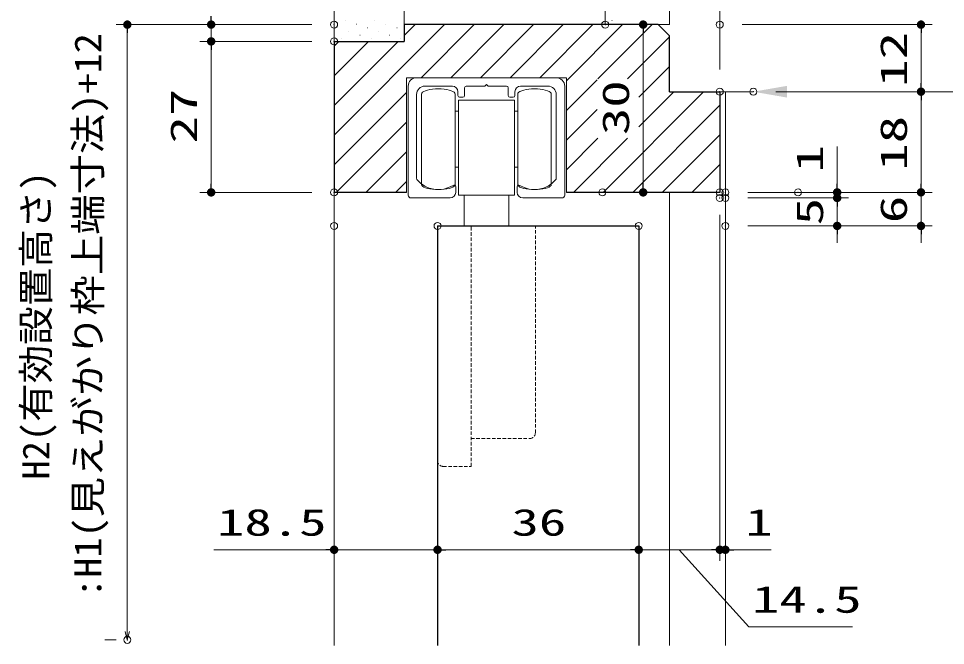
# Model space of a CAD drawing. Units: millimetres, scale not verified, with parts at other scales. Extents: x -1306 to 1306, y -607 to 607.
# Drawn here: x -177.1 to 154.6, y -120.2 to 104 of the extents above; entities that cross this region are included whole.
import ezdxf
from ezdxf.enums import TextEntityAlignment as Align

# ---------------------------------------------------------------- set-up
doc = ezdxf.new("R2010")
doc.units = ezdxf.units.MM
doc.header["$LTSCALE"] = 5
doc.header["$PDMODE"] = 32
doc.header["$PDSIZE"] = 2.5
doc.linetypes.add('USER1', pattern=[0.375, 0.25, -0.125])
for name, color, linetype, lineweight in [('0-1_線(水)', 4, 'Continuous', 9), ('0-2_線(白)', 7, 'Continuous', 30), ('0-3_線(黄)', 2, 'Continuous', 15), ('0-4_点線(水)', 4, 'USER1', 9), ('0-5_寸法線', 3, 'Continuous', 13), ('0-6_0', 3, 'Continuous', 25), ('0-7_DEFPOINTS', 7, 'Continuous', 5), ('0-9_ハッチング', 6, 'Continuous', 9)]:
    doc.layers.add(name, color=color, linetype=linetype, lineweight=lineweight)
doc.styles.add('ＭＳ ゴシック', font='')
doc.styles.get('ＭＳ ゴシック').set_extended_font_data('MS Gothic')

# ---------------------------------------------------------------- blocks, each defined once
blk = doc.blocks.new('_DOT')
at = {"layer": '0-6_0'}
blk.add_line((-2.5, 0), (-5, 0), dxfattribs=at)
for points in [[(0, 0), (-2.5, 0), (-2.48, 0.313)], [(0, 0), (-2.48, -0.313), (-2.5, 0)], [(0, 0), (-2.48, 0.313), (-2.421, 0.622)], [(0, 0), (-2.421, -0.622), (-2.48, -0.313)], [(0, 0), (-2.421, 0.622), (-2.324, 0.92)], [(0, 0), (-2.324, -0.92), (-2.421, -0.622)], [(0, 0), (-2.324, 0.92), (-2.191, 1.204)], [(0, 0), (-2.191, -1.204), (-2.324, -0.92)], [(0, 0), (-2.191, 1.204), (-2.023, 1.469)], [(0, 0), (-2.023, -1.469), (-2.191, -1.204)], [(0, 0), (-2.023, 1.469), (-1.822, 1.711)], [(0, 0), (-1.822, -1.711), (-2.023, -1.469)], [(0, 0), (-1.822, 1.711), (-1.594, 1.926)], [(0, 0), (-1.594, -1.926), (-1.822, -1.711)], [(0, 0), (-1.594, 1.926), (-1.34, 2.111)], [(0, 0), (-1.34, -2.111), (-1.594, -1.926)], [(0, 0), (-1.34, 2.111), (-1.064, 2.262)], [(0, 0), (-1.064, -2.262), (-1.34, -2.111)], [(0, 0), (-1.064, 2.262), (-0.773, 2.378)], [(0, 0), (-0.773, -2.378), (-1.064, -2.262)], [(0, 0), (-0.773, 2.378), (-0.468, 2.456)], [(0, 0), (-0.468, -2.456), (-0.773, -2.378)], [(0, 0), (-0.468, 2.456), (-0.157, 2.495)], [(0, 0), (-0.157, -2.495), (-0.468, -2.456)], [(0, 0), (-0.157, 2.495), (0.157, 2.495)], [(0, 0), (0.157, -2.495), (-0.157, -2.495)], [(0, 0), (0.157, 2.495), (0.468, 2.456)], [(0, 0), (0.468, 2.456), (0.773, 2.378)], [(0, 0), (0.773, 2.378), (1.064, 2.262)], [(0, 0), (1.064, 2.262), (1.34, 2.111)], [(0, 0), (1.34, 2.111), (1.594, 1.926)], [(0, 0), (1.594, 1.926), (1.822, 1.711)], [(0, 0), (1.822, 1.711), (2.023, 1.469)], [(0, 0), (2.023, 1.469), (2.191, 1.204)], [(0, 0), (2.191, 1.204), (2.324, 0.92)], [(0, 0), (2.324, 0.92), (2.421, 0.622)], [(0, 0), (2.421, 0.622), (2.48, 0.313)], [(0, 0), (2.48, 0.313), (2.5, 0)], [(0, 0), (0.468, -2.456), (0.157, -2.495)], [(0, 0), (0.773, -2.378), (0.468, -2.456)], [(0, 0), (1.064, -2.262), (0.773, -2.378)], [(0, 0), (1.34, -2.111), (1.064, -2.262)], [(0, 0), (1.594, -1.926), (1.34, -2.111)], [(0, 0), (1.822, -1.711), (1.594, -1.926)], [(0, 0), (2.023, -1.469), (1.822, -1.711)], [(0, 0), (2.191, -1.204), (2.023, -1.469)], [(0, 0), (2.324, -0.92), (2.191, -1.204)], [(0, 0), (2.421, -0.622), (2.324, -0.92)], [(0, 0), (2.48, -0.313), (2.421, -0.622)], [(0, 0), (2.5, 0), (2.48, -0.313)]]:
    blk.add_solid(points, dxfattribs=at)
blk = doc.blocks.new('_Open30')
at = {"layer": '0-6_0', "lineweight": 13}
blk.add_line((0, 0), (-5, 0), dxfattribs=at)
blk.add_lwpolyline([(-5, 1.34), (0, 0), (-5, -1.34)], dxfattribs=at)

msp = doc.modelspace()

# ---------------------------------------------------------------- linework, layer by layer
at = {"layer": '0-1_線(水)'}
for p, q in [((-37.634, 79.8), (-37.634, 40.8)), ((15.366, 82.8), (-34.634, 82.8)), ((-21.834, 79.8), (-31.634, 79.8)), ((-10.234, 79.8), (-16.834, 79.8)), ((-9.634, 80.4), (-10.234, 79.8)), ((12.366, 79.8), (2.566, 79.8)), ((18.366, 40.8), (18.366, 79.8)), ((-34.634, 46.757), (-34.634, 76.8)), ((-32.834, 77), (-32.834, 44.6)), ((-20.834, 77), (-20.784, 77)), ((-20.834, 77), (-20.834, 44.6)), ((-19.834, 77.8), (-19.834, 76.4)), ((-17.434, 76.4), (-17.434, 79.2)), ((-1.834, 79.2), (-1.834, 76.4)), ((0.566, 76.4), (0.566, 77.8)), ((13.566, 77), (13.616, 77)), ((13.566, 77), (13.566, 44.6)), ((15.366, 76.8), (15.366, 46.757)), ((73.866, 77.8), (75.866, 77.8)), ((75.866, 77.8), (75.866, -120.225)), ((0.366, 74.8), (-19.634, 74.8)), ((-19.634, 74.8), (-19.634, 40.8)), ((-18.034, 75.8), (-19.234, 75.8)), ((-0.034, 75.8), (-1.234, 75.8)), ((0.366, 74.8), (0.366, 40.8)), ((-20.834, 70.8), (-19.634, 70.8)), ((1.566, 70.8), (0.366, 70.8)), ((-20.834, 50.8), (-19.634, 50.8)), ((1.566, 50.8), (0.366, 50.8)), ((-32.834, 44.6), (-32.784, 44.6)), ((-20.634, 43.8), (-20.634, 41.8)), ((1.366, 41.8), (1.366, 43.8)), ((-64.134, 41.8), (-64.134, -120.225)), ((0.366, 40.8), (-19.634, 40.8)), ((-17.634, 40.8), (-17.634, 29.8)), ((-1.634, 40.8), (-1.634, 29.8)), ((55.866, 41.8), (55.866, -120.225)), ((-22.634, 39.8), (-36.634, 39.8)), ((17.366, 39.8), (3.366, 39.8)), ((-27.134, -70.568), (-27.134, 29.8)), ((44.866, -70.568), (44.866, 29.8))]:
    msp.add_line(p, q, dxfattribs=at)
for points in [[(-2.434, 79.8), (-9.034, 79.8), (-9.634, 80.4)], [(-20.834, 77), (-20.925, 77.312), (-21.196, 77.616), (-21.638, 77.9), (-22.237, 78.157), (-22.977, 78.379), (-23.834, 78.559), (-24.782, 78.691), (-25.792, 78.773), (-26.834, 78.8), (-27.876, 78.773), (-28.886, 78.691), (-29.834, 78.559), (-30.69, 78.379), (-31.43, 78.157), (-32.03, 77.9), (-32.472, 77.616), (-32.743, 77.312), (-32.834, 77), (-32.784, 77)], [(13.566, 77), (13.475, 77.312), (13.204, 77.616), (12.762, 77.9), (12.163, 78.157), (11.423, 78.379), (10.566, 78.559), (9.618, 78.691), (8.608, 78.773), (7.566, 78.8), (6.524, 78.773), (5.514, 78.691), (4.566, 78.559), (3.71, 78.379), (2.97, 78.157), (2.37, 77.9), (1.928, 77.616), (1.657, 77.312), (1.566, 77), (1.616, 77)], [(1.566, 77), (1.566, 44.6), (1.616, 44.6)], [(-32.834, 44.6), (-32.743, 44.287), (-32.472, 43.984), (-32.03, 43.7), (-31.43, 43.443), (-30.69, 43.221), (-29.834, 43.041), (-28.886, 42.908), (-27.876, 42.827), (-26.834, 42.8), (-25.792, 42.827), (-24.782, 42.908), (-23.834, 43.041), (-22.977, 43.221), (-22.237, 43.443), (-21.638, 43.7), (-21.196, 43.984), (-20.925, 44.287), (-20.834, 44.6), (-20.784, 44.6)], [(1.566, 44.6), (1.657, 44.287), (1.928, 43.984), (2.37, 43.7), (2.97, 43.443), (3.71, 43.221), (4.566, 43.041), (5.514, 42.908), (6.524, 42.827), (7.566, 42.8), (8.608, 42.827), (9.618, 42.908), (10.566, 43.041), (11.423, 43.221), (12.163, 43.443), (12.762, 43.7), (13.204, 43.984), (13.475, 44.287), (13.566, 44.6), (13.616, 44.6)]]:
    msp.add_lwpolyline(points, dxfattribs=at)
for centre, radius, start, end in [((-34.634, 79.8), 3, 90, 180), ((-31.634, 76.8), 3, 90, 180), ((-21.834, 77.8), 2, 0, 90), ((-16.834, 79.2), 0.6, 90, 180), ((-2.434, 79.2), 0.6, 0, 90), ((2.566, 77.8), 2, 90, 180), ((12.366, 76.8), 3, 0, 90), ((15.366, 79.8), 3, 0, 90), ((-19.234, 76.4), 0.6, 180, 270), ((-18.034, 76.4), 0.6, 270, 0), ((-1.234, 76.4), 0.6, 180, 270), ((-0.034, 76.4), 0.6, 270, 0), ((-34.034, 46.757), 0.6, 180, 220.01096), ((14.766, 46.757), 0.6, 319.98904, 0), ((-26.834, 52.8), 10, 220.00804, 301.8906), ((-21.234, 43.8), 0.6, 0, 121.89404), ((1.966, 43.8), 0.6, 58.10596, 180), ((7.566, 52.8), 10, 238.1094, 319.99196), ((-36.634, 40.8), 1, 180, 270), ((-22.634, 41.8), 2, 270, 0), ((3.366, 41.8), 2, 180, 270), ((17.366, 40.8), 1, 270, 0)]:
    msp.add_arc(centre, radius, start, end, dxfattribs=at)
at = {"layer": '0-2_線(白)'}
for p, q in [((51.866, 101.8), (55.866, 97.8)), ((55.866, 77.8), (55.866, 97.8)), ((-64.134, 95.8), (-64.134, 41.8)), ((-64.134, 95.8), (-39.134, 95.8)), ((55.866, 77.8), (73.866, 77.8)), ((73.866, 77.8), (73.866, 41.8)), ((-38.234, 41.8), (-64.134, 41.8)), ((73.866, 41.8), (18.966, 41.8)), ((-27.134, 29.8), (44.866, 29.8)), ((-27.134, 29.8), (-27.134, -120.225)), ((44.866, 29.8), (44.866, -120.225))]:
    msp.add_line(p, q, dxfattribs=at)
msp.add_lwpolyline([(51.866, 101.8), (-39.134, 101.8), (-39.134, 95.8)], dxfattribs=at)
at = {"layer": '0-3_線(黄)'}
for p, q in [((-64.134, 95.8), (-64.134, 162.8)), ((-39.134, 101.8), (-39.134, 162.8)), ((32.866, 101.8), (32.866, 162.8)), ((55.866, 101.8), (55.866, 162.8)), ((51.866, 101.8), (55.866, 101.8)), ((75.866, 77.8), (85.866, 77.8))]:
    msp.add_line(p, q, dxfattribs=at)
at = {"layer": '0-4_点線(水)'}
for p, q in [((-27.134, 29.8), (7.866, 29.8)), ((-15.134, -56.2), (-15.134, 29.8)), ((7.866, -44.2), (7.866, 29.8)), ((-15.134, -46.2), (5.866, -46.2)), ((-25.134, -56.2), (-15.134, -56.2))]:
    msp.add_line(p, q, dxfattribs=at)
for centre, start, end in [((5.866, -44.2), 270, 0), ((-25.134, -54.2), 180, 270)]:
    msp.add_arc(centre, 2, start, end, dxfattribs=at)
at = {"layer": '0-5_寸法線'}
for p, q in [((73.866, 85.8), (73.866, 236.8)), ((73.866, 85.8), (73.866, 206.8)), ((-72.134, 101.8), (-142.134, 101.8)), ((-72.134, 101.8), (-112.134, 101.8)), ((-108.134, 95.8), (-108.134, 101.8)), ((40.866, 101.8), (50.445, 101.8)), ((81.866, 101.8), (149.866, 101.8)), ((-138.134, 98.8), (-138.134, -115.225)), ((46.445, 98.8), (46.445, 44.8)), ((145.866, 98.8), (145.866, 80.8)), ((-72.134, 95.8), (-112.134, 95.8)), ((-72.134, 95.8), (-112.134, 95.8)), ((-108.134, 92.8), (-108.134, 44.8)), ((-108.134, 92.8), (-108.134, 89.8)), ((93.866, 77.8), (149.866, 77.8)), ((93.866, 77.8), (149.866, 77.8)), ((145.866, 74.8), (145.866, 44.8)), ((115.866, 44.8), (115.866, 58.181)), ((145.866, 44.8), (145.866, 47.8)), ((115.866, 42.8), (115.866, 45.8)), ((-72.134, 41.8), (-112.134, 41.8)), ((39.865, 41.8), (50.445, 41.8)), ((83.866, 41.8), (119.866, 41.8)), ((83.866, 41.8), (149.866, 41.8)), ((109.866, 41.8), (149.866, 41.8)), ((115.866, 39.8), (115.866, 41.8)), ((145.866, 41.8), (145.866, 29.8)), ((83.866, 39.8), (119.866, 39.8)), ((83.866, 39.8), (119.866, 39.8)), ((115.866, 39.8), (115.866, 29.8)), ((115.866, 36.8), (115.866, 33.8)), ((73.866, 33.8), (73.866, -90.014)), ((75.866, 33.8), (75.866, -90.014)), ((73.866, 31.8), (73.866, -90.014)), ((83.866, 29.8), (119.866, 29.8)), ((83.866, 29.8), (149.866, 29.8)), ((115.866, 26.8), (115.866, 23.8)), ((145.866, 26.8), (145.866, 23.8)), ((-64.134, 21.8), (-64.134, -90.014)), ((-27.134, 21.8), (-27.134, -90.014)), ((-27.134, 21.8), (-27.134, -90.014)), ((44.866, 21.8), (44.866, -90.014)), ((44.866, 21.8), (44.866, -90.014)), ((-67.134, -86.014), (-107.181, -86.014)), ((-27.134, -86.014), (-64.134, -86.014)), ((-24.134, -86.014), (41.866, -86.014)), ((-24.134, -86.014), (-21.134, -86.014)), ((41.866, -86.014), (38.866, -86.014)), ((44.866, -86.014), (73.866, -86.014)), ((44.866, -86.014), (73.866, -86.014)), ((70.866, -86.014), (67.866, -86.014)), ((73.866, -86.014), (75.866, -86.014)), ((76.866, -86.014), (79.866, -86.014)), ((78.866, -86.014), (92.247, -86.014)), ((-146.134, -118.225), (-142.134, -118.225))]:
    msp.add_line(p, q, dxfattribs=at)
for points in [[(18.966, 41.8), (18.966, 82.8), (-38.234, 82.8), (-38.234, 41.8)], [(259.731, 77.8), (141.125, 77.8), (97.866, 77.8)], [(59.366, -86.014), (84.271, -113.572), (121.318, -113.572)]]:
    msp.add_lwpolyline(points, dxfattribs=at)
msp.add_solid([(85.866, 77.8), (97.866, 79.884), (97.866, 75.716)], dxfattribs=at)
at = {"layer": '0-7_DEFPOINTS'}
for p in [(-64.134, 101.8), (32.866, 101.8), (73.866, 101.8), (-108.134, 95.8), (-64.134, 95.8), (73.866, 77.8), (85.866, 77.8), (145.866, 77.8), (-108.134, 41.8), (-64.134, 41.8), (31.865, 41.8), (46.445, 41.8), (73.866, 41.8), (73.866, 39.8), (75.866, 41.8), (75.866, 41.8), (75.866, 39.8), (101.866, 41.8), (115.866, 39.8), (145.866, 41.8), (-64.134, 29.8), (-27.134, 29.8), (44.866, 29.8), (44.866, 29.8), (75.866, 29.8), (115.866, 29.8), (145.866, 29.8), (-27.134, -86.014), (44.866, -86.014), (73.866, -86.014), (75.866, -86.014), (-138.134, -118.225), (-138.134, -118.225)]:
    msp.add_point(p, dxfattribs=at)
at = {"layer": '0-9_ハッチング'}
for p, q in [((-60.214, 103.3), (-60.164, 103.3)), ((-49.607, 103.3), (-49.557, 103.3)), ((35.246, 103.3), (35.296, 103.3)), ((45.853, 103.3), (45.903, 103.3)), ((-64.134, 62.257), (-24.591, 101.8)), ((-62.865, 100.648), (-62.815, 100.648)), ((-56.236, 101.974), (-56.186, 101.974)), ((-52.259, 100.648), (-52.209, 100.648)), ((-45.629, 101.974), (-45.579, 101.974)), ((-41.652, 100.648), (-41.602, 100.648)), ((-39.134, 97.863), (-35.197, 101.8)), ((-32.984, 82.8), (-13.984, 101.8)), ((-22.377, 82.8), (-3.377, 101.8)), ((-11.771, 82.8), (7.229, 101.8)), ((-1.164, 82.8), (17.836, 101.8)), ((9.442, 82.8), (28.442, 101.8)), ((18.966, 81.717), (39.049, 101.8)), ((30.251, 82.395), (49.656, 101.8)), ((39.223, 101.974), (39.273, 101.974)), ((49.83, 101.974), (49.88, 101.974)), ((-61.539, 96.671), (-61.489, 96.671)), ((-58.888, 99.323), (-58.838, 99.323)), ((-54.91, 97.997), (-54.86, 97.997)), ((-50.933, 96.671), (-50.883, 96.671)), ((-48.281, 99.323), (-48.231, 99.323)), ((-44.304, 97.997), (-44.254, 97.997)), ((-40.326, 96.671), (-40.276, 96.671)), ((40.858, 82.395), (55.866, 97.404)), ((-64.134, 94.077), (-62.41, 95.8)), ((-64.134, 83.47), (-51.804, 95.8)), ((-64.134, 72.863), (-41.197, 95.8)), ((44.945, 75.876), (55.866, 86.797)), ((18.966, 71.111), (29.945, 82.089)), ((-64.134, 51.65), (-38.234, 77.55)), ((32.082, 41.8), (68.082, 77.8)), ((44.945, 65.269), (57.475, 77.8)), ((42.689, 41.8), (73.866, 72.978)), ((18.966, 60.504), (29.945, 71.483)), ((-63.377, 41.8), (-38.234, 66.944)), ((18.966, 49.897), (30.274, 61.205)), ((21.475, 41.8), (40.88, 61.205)), ((53.295, 41.8), (73.866, 62.371)), ((-52.771, 41.8), (-38.234, 56.337)), ((63.902, 41.8), (73.866, 51.764)), ((-42.164, 41.8), (-38.234, 45.73))]:
    msp.add_line(p, q, dxfattribs=at)

# ---------------------------------------------------------------- block references
at = {"layer": '0-5_寸法線', "xscale": 0.6, "yscale": 0.6}
for name, p, rotation in [('_DOT', (-138.134, 101.8), 90), ('_DOT', (-108.134, 101.8), 270), ('_DOT', (46.445, 101.8), 90), ('_DOT', (145.866, 101.8), 90), ('_DOT', (-108.134, 95.8), 90), ('_DOT', (-108.134, 95.8), 90), ('_DOT', (145.866, 77.8), 270), ('_DOT', (145.866, 77.8), 90), ('_DOT', (-108.134, 41.8), 270), ('_DOT', (46.445, 41.8), 270), ('_DOT', (115.866, 41.8), 270), ('_DOT', (145.866, 41.8), 270), ('_DOT', (145.866, 41.8), 270), ('_DOT', (115.866, 39.8), 270), ('_DOT', (115.866, 39.8), 90), ('_DOT', (115.866, 29.8), 90), ('_DOT', (145.866, 29.8), 90), ('_DOT', (-27.134, -86.014), 180), ('_DOT', (-27.134, -86.014), 180), ('_DOT', (73.866, -86.014), 180), ('_DOT', (75.866, -86.014), 180), ('_Open30', (-138.134, -118.225), 270)]:
    msp.add_blockref(name, p, dxfattribs=dict(at, rotation=rotation))
for p in [(-64.134, -86.014), (44.866, -86.014), (44.866, -86.014), (73.866, -86.014)]:
    msp.add_blockref('_DOT', p, dxfattribs=at)

# ---------------------------------------------------------------- texts
at = {"layer": '0-5_寸法線', "style": 'ＭＳ ゴシック'}
for s, height, width, p in [(':H1(見えがかり枠上端寸法)+12', 9.621, 1.1, (-144.569, -103.213)), ('12', 9.604, 1.5, (143.717, 79.562)), ('30', 9.604, 1.5, (44.295, 62.276)), ('27', 9.604, 1.5, (-110.283, 59.276)), ('18', 9.604, 1.5, (143.717, 49.562)), ('1', 9.604, 1.5, (113.717, 48.943)), ('H2(有効設置高さ)', 9.621, 1.05, (-163.14, -60.879)), ('5', 9.604, 1.5, (113.717, 30.038)), ('6', 9.604, 1.5, (143.717, 30.8))]:
    msp.add_text(s, height=height, rotation=90, dxfattribs=dict(at, width=width)).set_placement(p, align=Align.BOTTOM_LEFT)
at = {"layer": '0-5_寸法線', "style": 'ＭＳ ゴシック', "width": 1.5}
for s, p in [('18.5', (-106.038, -83.865)), ('36', (-0.658, -83.865)), ('1', (83.009, -83.865)), ('14.5', (85.414, -111.422))]:
    msp.add_text(s, height=9.604, dxfattribs=at).set_placement(p, align=Align.BOTTOM_LEFT)

doc.saveas('drawing.dxf')
